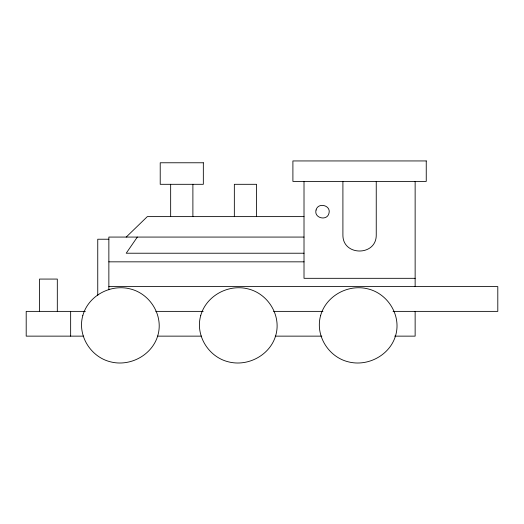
<?xml version="1.0" encoding="UTF-8"?>
<svg xmlns="http://www.w3.org/2000/svg" width="524" height="524" viewBox="0 0 524 524"><rect width="100%" height="100%" fill="white"/><g stroke="black" fill="none" stroke-linecap="round" stroke-linejoin="round"><path stroke-width="0.79" d="M137.327 237.071L126.212 253.223L304.012 253.223M126.212 237.071L147.329 216.615L304.012 216.615M304.012 237.071L108.861 237.071L108.861 289.798M108.861 239.226L97.752 239.226L97.752 295.444M108.861 261.836L304.064 261.836M415.139 278.316L304.012 278.316L304.012 181.402M108.861 286.602L497.8 286.602L497.8 311.374L393.046 311.374M85.379 311.374L26.2 311.374L26.2 336.139L83.742 336.139M155.752 311.374L203.207 311.374M273.58 311.374L322.941 311.374M157.383 336.139L201.57 336.139M275.218 336.139L321.854 336.139M394.683 336.139L415.139 336.139L415.139 311.374M415.139 181.402L415.139 286.602M376.245 181.402L376.245 235.243C376.265 256.262 342.886 256.262 342.906 235.243L342.906 181.402M256.563 216.615L256.563 184.31L234.339 184.31L234.339 216.615M192.891 184.31L192.891 216.615M170.66 184.31L170.66 216.615M70.648 311.374L70.648 336.139M57.312 311.374L57.312 279.069L39.536 279.069L39.536 311.374M82.799 315.612C77.205 335.38 90.587 356.896 110.302 361.776C130.063 367.029 152.432 355.056 157.934 335.124C163.534 315.356 150.146 293.84 130.43 288.966C110.669 283.707 88.301 295.687 82.799 315.612M200.705 315.612C195.105 335.38 208.493 356.896 228.202 361.776C247.97 367.029 270.338 355.056 275.84 335.124C281.434 315.356 268.046 293.84 248.337 288.966C228.569 283.707 206.201 295.687 200.705 315.612M316.064 210.013C313.66 218.063 327.002 221.41 328.948 213.353C331.351 205.303 318.009 201.95 316.064 210.013M320.603 315.612C315.009 335.38 328.397 356.896 348.106 361.776C367.874 367.029 390.242 355.056 395.744 335.124C401.338 315.356 387.95 293.84 368.241 288.966C348.473 283.707 326.105 295.687 320.603 315.612M426.248 160.94L292.903 160.94L292.903 181.402L426.248 181.402L426.248 160.94M203.332 162.774L160.22 162.774L160.22 184.31L203.332 184.31L203.332 162.774"/></g></svg>
